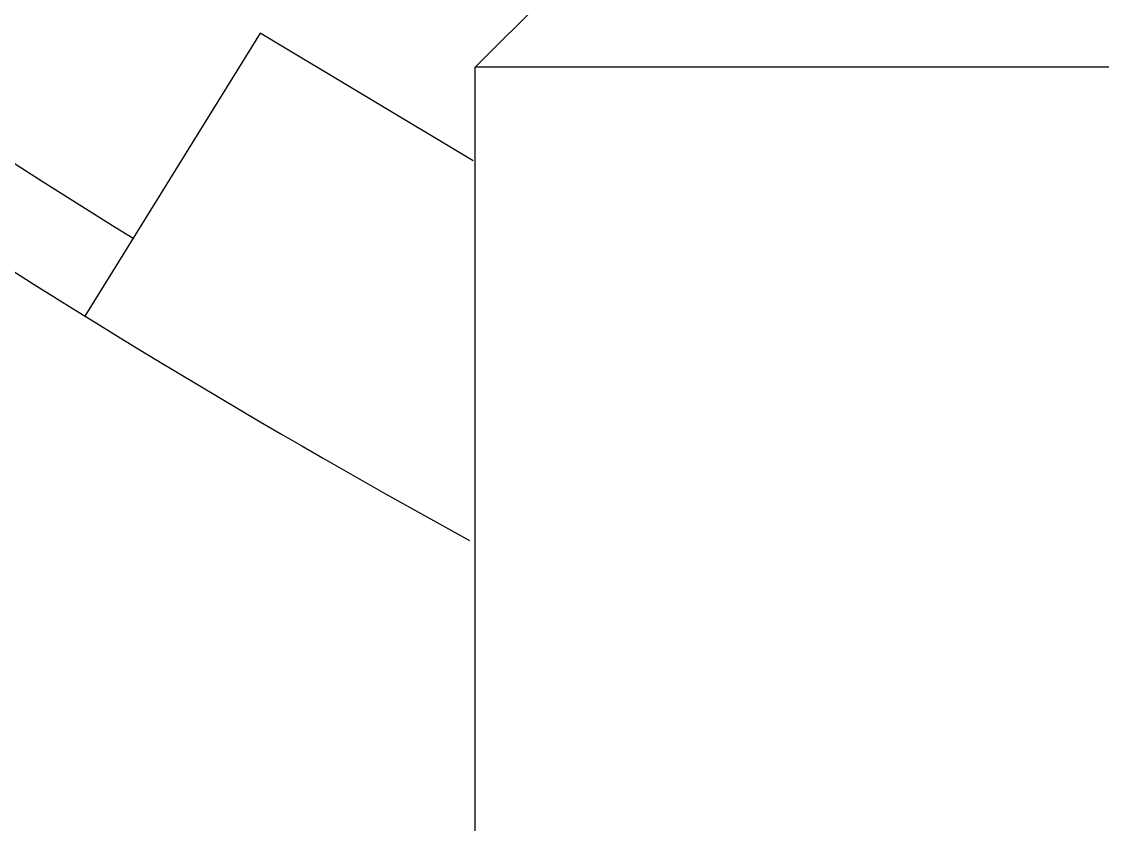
# Model space of a CAD drawing. Header units: millimetres. Extents: x -48 to 1187, y 2 to 839.
# Drawn here: x 113.01 to 118.21, y 361.98 to 365.84 of the extents above; entities that cross this region are included whole.
import ezdxf

# ---------------------------------------------------------------- set-up
doc = ezdxf.new("R2010")
doc.units = ezdxf.units.MM

msp = doc.modelspace()

# ---------------------------------------------------------------- linework, layer by layer
at = {"color": 7, "linetype": 'Continuous', "lineweight": 25}
for p, q in [((115.192389, 365.619202), (115.592389, 366.019202)), ((114.15919, 365.782143), (113.31614, 364.422265)), ((115.182956, 365.169275), (114.15919, 365.782143)), ((115.192389, 359.619202), (115.192389, 365.619202))]:
    msp.add_line(p, q, dxfattribs=at)
for radius, start, end in [(39.56, 219.3412589, 238.2033417), (40, 220.1039773, 241.2702028)]:
    msp.add_arc((134.392389, 398.419203), radius, start, end, dxfattribs=at)
msp.add_open_spline([(153.592389, 365.619203), (153.560687, 365.619203), (153.497283, 365.619203), (152.987261, 365.619203), (152.182663, 365.619203), (151.067347, 365.619203), (149.668412, 365.619203), (148.007646, 365.619203), (146.114041, 365.619203), (144.019843, 365.619203), (141.760925, 365.619203), (139.375927, 365.619203), (136.905659, 365.619203), (134.392389, 365.619203), (131.879119, 365.619202), (129.408852, 365.619202), (127.023854, 365.619202), (124.764936, 365.619202), (122.670738, 365.619202), (120.777133, 365.619202), (119.116367, 365.619202), (117.717432, 365.619202), (116.602116, 365.619202), (115.797517, 365.619202), (115.287495, 365.619202), (115.224091, 365.619202), (115.192389, 365.619202)], degree=3, dxfattribs=at)

doc.saveas('drawing.dxf')
